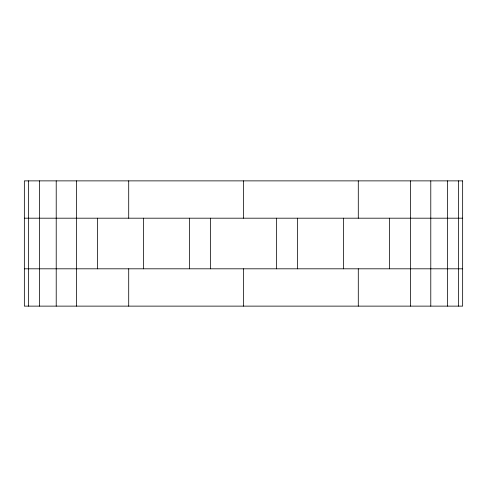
<?xml version="1.0" encoding="UTF-8"?>
<svg xmlns="http://www.w3.org/2000/svg" width="487" height="487" viewBox="0 0 487 487"><rect width="100%" height="100%" fill="white"/><g stroke="black" fill="none" stroke-linecap="round" stroke-linejoin="round"><path stroke-width="0.73" d="M24.35 218.188L462.65 218.188M24.35 268.812L462.65 268.812M458.547 180.872L458.547 306.128M447.364 180.872L447.364 306.128M430.782 180.872L430.782 306.128M410.474 180.872L410.474 306.128M389.557 218.188L389.557 268.812M358.292 180.872L358.292 218.188M358.292 268.812L358.292 306.128M343.554 218.188L343.554 268.812M297.551 218.188L297.551 268.812M276.64 218.188L276.64 268.812M243.5 180.872L243.5 218.188M243.5 268.812L243.5 306.128M210.36 218.188L210.36 268.812M189.449 218.188L189.449 268.812M143.446 218.188L143.446 268.812M128.708 180.872L128.708 218.188M128.708 268.812L128.708 306.128M97.443 218.188L97.443 268.812M76.526 180.872L76.526 306.128M56.218 180.872L56.218 306.128M39.636 180.872L39.636 306.128M28.453 180.872L28.453 306.128M462.65 180.872L24.35 180.872L24.35 306.128L462.65 306.128L462.65 180.872"/></g></svg>
